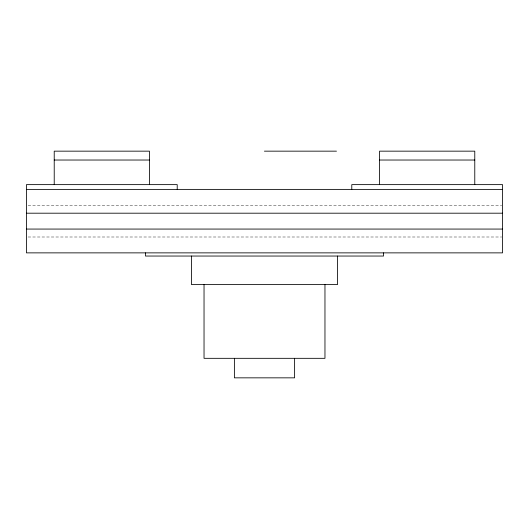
<?xml version="1.0" encoding="UTF-8"?>
<svg xmlns="http://www.w3.org/2000/svg" width="529" height="529" viewBox="0 0 529 529"><rect width="100%" height="100%" fill="white"/><g stroke="black" fill="none" stroke-linecap="round" stroke-linejoin="round"><path stroke-width="0.4" stroke-dasharray="2.65 1.98" d="M28.103 205.259L501.723 205.259M28.103 236.999L501.723 236.999"/><path stroke-width="0.79" d="M264.407 151.155L336.47 151.155M54.223 160.029L149.442 160.029M379.558 160.029L474.777 160.029M26.45 189.389L502.55 189.389M26.45 213.194L502.55 213.194M26.45 229.064L502.55 229.064M474.777 184.628L474.777 151.155L379.558 151.155L379.558 184.628M383.525 252.869L383.525 256.043L145.475 256.043L145.475 252.869M351.785 189.389L351.785 184.628L502.55 184.628L502.55 252.869L26.45 252.869L26.45 184.628L177.215 184.628L177.215 189.389M337.502 256.043L337.502 284.609L191.498 284.609L191.498 256.043M324.965 284.609L324.965 358.325L204.035 358.325L204.035 284.609M294.613 358.325L294.613 377.845L234.387 377.845L234.387 358.325M149.442 184.628L149.442 151.155L54.223 151.155L54.223 184.628"/></g></svg>
